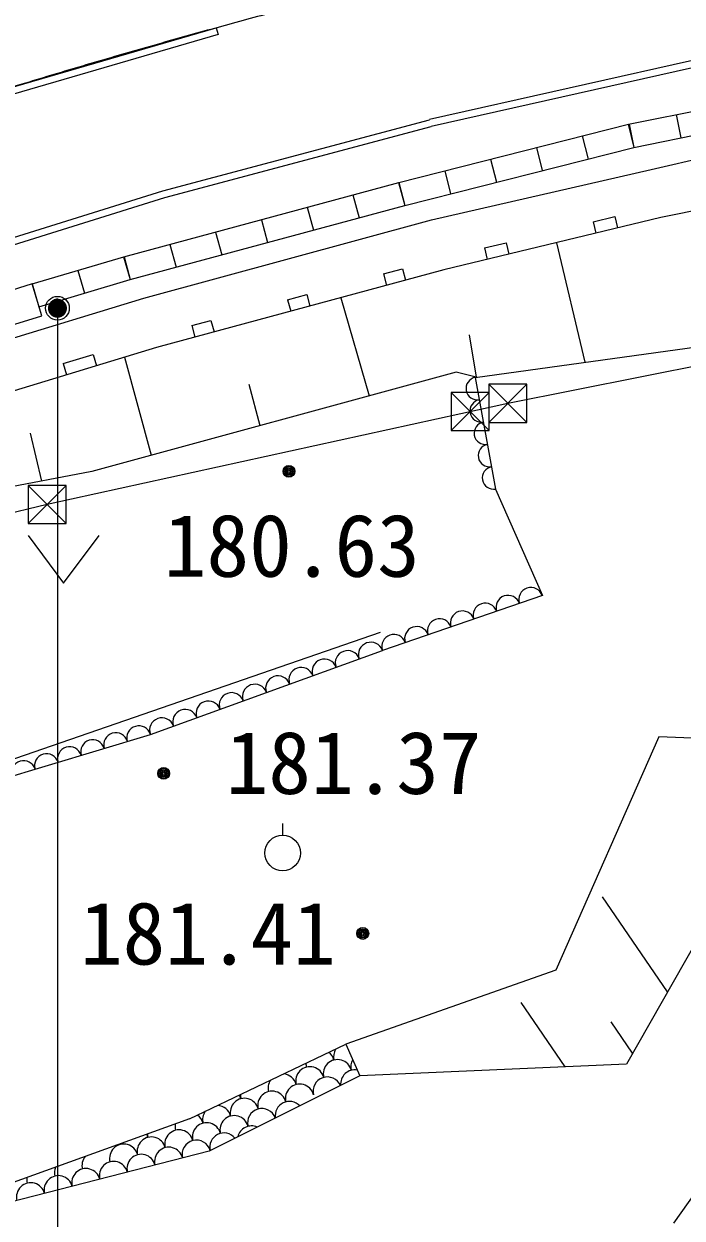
# Model space of a CAD drawing. Units: millimetres, scale not verified. Extents: x 40000 to 680000, y 20000 to 380000.
# Drawn here: x 394387 to 408245, y 276807 to 301940 of the extents above; entities that cross this region are included whole.
import ezdxf
from ezdxf.enums import TextEntityAlignment as Align

# ---------------------------------------------------------------- set-up
doc = ezdxf.new("R2010")
doc.units = ezdxf.units.MM
doc.header["$LTSCALE"] = 1000
doc.linetypes.add('CHAIN', pattern=[18.5, 12, -1.5, 3.5, -1.5])
for name, color, linetype, lineweight in [('M-BGD', 7, 'Continuous', 13), ('M-BMK', 2, 'CHAIN', 13), ('M-STR-STRC', 7, 'Continuous', 13)]:
    doc.layers.add(name, color=color, linetype=linetype, lineweight=lineweight)
doc.styles.add('ＭＳ ゴシック', font='')
doc.styles.get('ＭＳ ゴシック').set_extended_font_data('MS Gothic')

# ---------------------------------------------------------------- blocks, each defined once
blk = doc.blocks.new('filled_dot')
at = {"color": 0, "linetype": 'Continuous', "lineweight": -2, "const_width": 1.25}
blk.add_lwpolyline([(-0.625, 0, 1), (0.625, 0, 1)], format="xyb", close=True, dxfattribs=at)

msp = doc.modelspace()

# ---------------------------------------------------------------- linework, layer by layer
at = {"layer": 'M-BGD'}
for p, q in [((393603, 300453), (398432, 301858)), ((398432, 301858), (398474, 301714)), ((398474, 301714), (393645, 300309)), ((409733, 301453), (402930, 299925)), ((409763, 301306), (402963, 299778)), ((407119, 299829), (412085, 300828)), ((407230, 299341), (412179, 300337)), ((397313, 298427), (402924, 299923)), ((402280, 298599), (407119, 299829)), ((407131, 299831), (407230, 299341)), ((408121, 300031), (408220, 299540)), ((397355, 298283), (402963, 299778)), ((406142, 299581), (406265, 299096)), ((407107, 299826), (407230, 299341)), ((407590, 298872), (411538, 299798)), ((402407, 298116), (407230, 299341)), ((405178, 299336), (405301, 298851)), ((404213, 299090), (404336, 298606)), ((402967, 297817), (407590, 298872)), ((403248, 298845), (403372, 298361)), ((396492, 297038), (402280, 298599)), ((402277, 298598), (402407, 298116)), ((402284, 298600), (402407, 298116)), ((411733, 298656), (407799, 297865)), ((391593, 296642), (397313, 298427)), ((401314, 298339), (401444, 297856)), ((391641, 296500), (397355, 298283)), ((396628, 296557), (402407, 298116)), ((400350, 298079), (400481, 297596)), ((396910, 296169), (402967, 297817)), ((399387, 297819), (399517, 297336)), ((407799, 297865), (403229, 296761)), ((406369, 297776), (406826, 297887)), ((406826, 297887), (406885, 297644)), ((406369, 297776), (406428, 297533)), ((398424, 297559), (398554, 297077)), ((404084, 297224), (404541, 297335)), ((404541, 297335), (404600, 297092)), ((405598, 297333), (406194, 294817)), ((397461, 297300), (397591, 296817)), ((404084, 297224), (404143, 296981)), ((394559, 296466), (396492, 297038)), ((396486, 297037), (396628, 296557)), ((396498, 297040), (396628, 296557)), ((395522, 296751), (395664, 296272)), ((403229, 296761), (397181, 295130)), ((401955, 296676), (402358, 296785)), ((401955, 296676), (402020, 296434)), ((402358, 296785), (402423, 296543)), ((394559, 296466), (393480, 296133)), ((394765, 295797), (394559, 296466)), ((394559, 296466), (394701, 295987)), ((394701, 295987), (396628, 296557)), ((393824, 295223), (396910, 296169)), ((395023, 296129), (394992, 296083)), ((394992, 296083), (394992, 296050)), ((395071, 296146), (395023, 296129)), ((395101, 296145), (395071, 296146)), ((395164, 296115), (395101, 296145)), ((395179, 296082), (395164, 296115)), ((395179, 296050), (395179, 296082)), ((399938, 296132), (400342, 296241)), ((399938, 296132), (400004, 295891)), ((400342, 296241), (400407, 296000)), ((401057, 296175), (401655, 294113)), ((394992, 296050), (395008, 296018)), ((394992, 295838), (394992, 295868)), ((395002, 295813), (394992, 295838)), ((395023, 295785), (395002, 295813)), ((395008, 296018), (395072, 295973)), ((395072, 295973), (395104, 295940)), ((395104, 295940), (395149, 295911)), ((395149, 295911), (395181, 295861)), ((395179, 295833), (395164, 295800)), ((395181, 295861), (395179, 295833)), ((393686, 295464), (394765, 295797)), ((395070, 295770), (395023, 295785)), ((395104, 295770), (395070, 295770)), ((395129, 295777), (395104, 295770)), ((395164, 295800), (395129, 295777)), ((397922, 295589), (398326, 295697)), ((397922, 295589), (397987, 295347)), ((398326, 295697), (398391, 295456)), ((403763, 295394), (403911, 294504)), ((403891, 294501), (409742, 295305)), ((397181, 295130), (394019, 294165)), ((395211, 294790), (395843, 294983)), ((395843, 294983), (395916, 294744)), ((396506, 294924), (397068, 292861)), ((395211, 294790), (395284, 294551)), ((403490, 294613), (395816, 292520)), ((403911, 294504), (403490, 294613)), ((399126, 294357), (399358, 293486)), ((403891, 294501), (404319, 292150)), ((394519, 293324), (394758, 292318)), ((395816, 292520), (391276, 291655)), ((404319, 292150), (405302, 289907)), ((394474, 291172), (395224, 290172)), ((395224, 290172), (395974, 291172)), ((405302, 289907), (401936, 288756)), ((390992, 285377), (401892, 289140)), ((397050, 286987), (401936, 288756)), ((391224, 285229), (397050, 286987)), ((407752, 286933), (405584, 282027)), ((412527, 286746), (407752, 286933)), ((399837, 284864), (399837, 285114)), ((407936, 281568), (406568, 283569)), ((408975, 283395), (407071, 280048)), ((405584, 282027), (401165, 280466)), ((405784, 279991), (404857, 281346)), ((407202, 280278), (406752, 280938)), ((397871, 278895), (401165, 280466)), ((401165, 280466), (401460, 279799)), ((407071, 280048), (401460, 279799)), ((401460, 279799), (398289, 278219)), ((408067, 276703), (409683, 278977)), ((397871, 278895), (393621, 277363)), ((398289, 278219), (393661, 277027))]:
    msp.add_line(p, q, dxfattribs=at)
at = {"layer": 'M-BGD', "color": 30}
for p, q in [((416626, 296339), (404576, 293954)), ((404976, 294354), (404176, 294354)), ((404176, 294354), (404176, 293554)), ((404976, 294354), (404176, 293554)), ((404176, 294354), (404976, 293554)), ((404976, 293554), (404976, 294354)), ((404181, 294180), (403381, 294180)), ((403381, 294180), (403381, 293380)), ((404181, 294180), (403381, 293380)), ((403381, 294180), (404181, 293380)), ((404181, 293380), (404181, 294180)), ((404576, 293954), (403583, 293736)), ((403583, 293736), (394874, 291828)), ((404176, 293554), (404976, 293554)), ((403381, 293380), (404181, 293380)), ((395274, 292228), (394474, 292228)), ((394474, 292228), (394474, 291428)), ((395274, 292228), (394474, 291428)), ((394474, 292228), (395274, 291428)), ((395274, 291428), (395274, 292228)), ((394874, 291828), (389329, 290470)), ((394474, 291428), (395274, 291428))]:
    msp.add_line(p, q, dxfattribs=at)
at = {"layer": 'M-BGD'}
for centre, radius in [((395094, 295955), 250), ((399968, 292523), 125), ((399968, 292523), 100), ((399968, 292523), 75), ((399968, 292523), 50), ((399968, 292523), 25), ((397330, 286167), 125), ((397330, 286167), 100), ((397330, 286167), 75), ((397330, 286167), 50), ((397330, 286167), 25), ((399834, 284491), 375), ((401521, 282798), 125), ((401521, 282798), 100), ((401521, 282798), 75), ((401521, 282798), 50), ((401521, 282798), 25)]:
    msp.add_circle(centre, radius, dxfattribs=at)
for centre, radius, start, end in [((403934, 294266), 239, 100.3182, 280.3182), ((404019, 293796), 239, 100.3182, 280.3182), ((404105, 293325), 239, 100.3182, 280.3182), ((404190, 292855), 239, 100.3182, 280.3182), ((404276, 292385), 239, 100.3182, 280.3182), ((405061, 289824), 254, 18.8781, 198.8781), ((404580, 289660), 254, 18.8781, 198.8781), ((403619, 289331), 254, 18.8781, 198.8781), ((404100, 289495), 254, 18.8781, 198.8781), ((403138, 289167), 254, 18.8781, 198.8781), ((402176, 288838), 254, 18.8781, 198.8781), ((402657, 289002), 254, 18.8781, 198.8781), ((401691, 288667), 260, 19.9044, 199.9044), ((400714, 288313), 260, 19.9044, 199.9044), ((401203, 288490), 260, 19.9044, 199.9044), ((400226, 288136), 260, 19.9044, 199.9044), ((399249, 287783), 260, 19.9044, 199.9044), ((399737, 287959), 260, 19.9044, 199.9044), ((398760, 287606), 260, 19.9044, 199.9044), ((397783, 287252), 260, 19.9044, 199.9044), ((398271, 287429), 260, 19.9044, 199.9044), ((397294, 287075), 260, 19.9044, 199.9044), ((396322, 286767), 254, 16.7878, 196.7878), ((396807, 286913), 254, 16.7878, 196.7878), ((395836, 286620), 254, 16.7878, 196.7878), ((394865, 286327), 254, 16.7878, 196.7878), ((395351, 286474), 254, 16.7878, 196.7878), ((394379, 286181), 254, 16.7878, 196.7878), ((400625, 280059), 300, 14.4385, 52.1368), ((401206, 280209), 300, 148.9561, 194.4385), ((400409, 279694), 300, 14.4385, 194.4385), ((400625, 280059), 300, 178.8587, 194.4385), ((400990, 279844), 300, 14.4385, 194.4385), ((401571, 279993), 300, 150.7654, 194.4385), ((399828, 279544), 300, 14.4385, 84.0234), ((400774, 279478), 300, 23.0038, 194.4385), ((401355, 279628), 300, 80.5495, 185.5173), ((399612, 279179), 300, 14.4385, 194.4385), ((399828, 279544), 300, 146.972, 194.4385), ((400193, 279329), 300, 14.4385, 194.4385), ((399031, 279029), 300, 14.4385, 194.4385), ((398666, 279245), 300, 14.4385, 30.5336), ((399247, 279395), 300, 177.2946, 194.4385), ((399978, 278963), 300, 43.3881, 189.6041), ((397869, 278730), 300, 14.4385, 55.0024), ((398450, 278880), 300, 144.3482, 194.4385), ((398450, 278880), 300, 14.4385, 86.6472), ((399396, 278814), 300, 19.1548, 194.4385), ((397869, 278730), 300, 168.7799, 194.4385), ((398234, 278515), 300, 14.4385, 194.4385), ((398815, 278664), 300, 14.4385, 194.4385), ((399181, 278448), 300, 66.5025, 166.4896), ((397072, 278215), 300, 14.4385, 194.4385), ((396707, 278431), 300, 14.4385, 27.8767), ((397288, 278581), 300, 180.6777, 194.4385), ((397653, 278365), 300, 14.4385, 194.4385), ((398600, 278299), 300, 39.4334, 193.5587), ((396491, 278066), 300, 14.4385, 194.4385), ((396707, 278431), 300, 191.7727, 194.4385), ((397438, 278000), 300, 14.4385, 194.4385), ((398019, 278149), 300, 15.287, 194.4385), ((395910, 277916), 300, 141.0932, 194.4385), ((396276, 277700), 300, 14.4385, 194.4385), ((396857, 277850), 300, 14.4385, 194.4385), ((395329, 277767), 300, 158.0055, 194.4385), ((395694, 277551), 300, 14.4385, 194.4385), ((394532, 277252), 300, 14.4385, 194.4385), ((394748, 277617), 300, 171.2036, 194.4385), ((395113, 277401), 300, 14.4385, 194.4385)]:
    msp.add_arc(centre, radius, start, end, dxfattribs=at)
msp.add_open_spline([(396827, 267677), (399112, 268966), (401397, 270255), (403664, 271560), (406858, 273398), (410016, 275268), (413426, 276802), (417182, 278491), (421245, 279773), (425288, 279666), (427854, 279598), (430413, 278970), (432991, 278846), (433766, 278809), (434543, 278817), (435319, 278826)], degree=3, knots=[0, 0, 0, 0, 1, 1, 1, 2, 2, 2, 3, 3, 3, 4, 4, 4, 5, 5, 5, 5], dxfattribs=at)
at = {"layer": 'M-BMK'}
msp.add_arc((440919, 147599), 160000, 104.12474, 107.70573, dxfattribs=at)
at = {"layer": 'M-STR-STRC'}
msp.add_line((395094, 295955), (395094, 262395), dxfattribs=at)

# ---------------------------------------------------------------- block references
at = {"layer": 'M-STR-STRC', "xscale": 160, "yscale": 160, "rotation": 270}
msp.add_blockref('filled_dot', (395094, 295955), dxfattribs=at)

# ---------------------------------------------------------------- texts
at = {"layer": 'M-BGD', "style": 'ＭＳ ゴシック'}
for s, p in [('180.63', (397334, 289908)), ('181.37', (398635, 285338)), ('181.41', (395568, 281748))]:
    msp.add_text(s, height=1320, dxfattribs=at).set_placement(p, align=Align.BOTTOM_LEFT)

doc.saveas('drawing.dxf')
